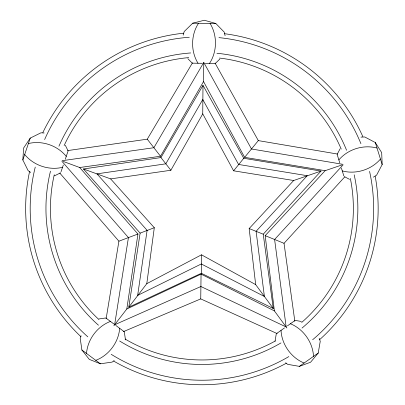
<?xml version="1.0" encoding="UTF-8"?>
<svg xmlns="http://www.w3.org/2000/svg" width="405" height="405" viewBox="0 0 405 405"><rect width="100%" height="100%" fill="white"/><g stroke="black" fill="none" stroke-linecap="round" stroke-linejoin="round"><path stroke-width="0.61" d="M321.018 171.072L293.676 180.503L233.609 170.809L202.743 113.851L202.996 85.339L243.754 158.289L321.018 171.072L263.24 234.206L273.253 308.478L201.331 273.289L128.795 307.213L140.125 233.128L83.476 168.991L160.952 157.565L202.996 85.339M123.459 331.619L200.743 298.895L201.062 274.124L126.816 308.985L113.866 325.767M341.734 165.032L325.149 170.677L244.635 157.343L203.538 81.557L203.786 62.441L153.885 147.719L62.107 160.709M273.253 308.478L255.666 284.609L201.493 254.816L201.331 273.289M30.739 172.403L28.122 170.657L22.837 159.945L23.617 148.022L30.248 138.09L40.966 132.805L44.099 133.007M128.795 307.213L146.797 283.657L154.3 227.721L110.646 178.899L83.476 168.991M126.816 308.985L137.953 234.014L79.679 167.518L63.246 161.448M106.12 318.76L118.913 241.188L59.818 173.117M275.035 341.162L276.311 333.725L284.492 327.939M285.682 362.733L287.616 364.343L299.386 366.363L310.594 362.222L318.229 353.038L320.249 341.263L319.16 338.317M86.518 353.443C87.576 339.425 97.286 326.415 110.428 321.413M119.672 328.313C118.614 342.336 108.904 355.342 95.762 360.349M183.171 35.159L184.199 31.529L192.75 23.191L204.328 20.25L215.825 23.49L224.162 32.046L225.094 35.701M22.837 159.945L30.248 138.09M61.059 171.69L63.322 165.017M65.276 159.266L68.101 150.928L65.321 145.289M81.111 335.836L80.18 338.175L81.896 349.996L89.292 359.372L100.389 363.796L112.21 362.08L114.185 360.526M198.521 23.267C190.831 35.038 190.623 51.268 198.005 63.236M209.542 63.383C217.232 51.612 217.439 35.382 210.058 23.414M340.068 148.827L337.142 154.396L339.755 162.805M360.971 137.123L364.743 136.971L375.313 142.535L381.692 152.634L382.163 164.572L376.604 175.142L373.415 177.157M110.646 178.899L170.875 170.257L202.743 113.851M79.679 167.518L160.507 156.259L203.538 81.557M67.716 150.579L147.263 139.183L192.486 62.821M233.609 170.809L243.754 158.289M244.635 157.343L258.314 140.611L337.542 154.052M294.82 321.185L284.032 243.314L344.852 176.788M343.081 164.891L274.605 239.482L286.168 326.992L286.897 327.994M61.899 161.271L128.431 237.603L114.62 324.785L200.9 286.507L286.168 326.992L274.382 310.883L265.179 235.654L325.149 170.677M255.666 284.609L249.161 228.552L293.676 180.503M219.814 59.069L215.313 63.458L205.294 63.327M338.858 159.904C347.956 149.182 363.457 144.367 377.025 148.043M380.452 159.059C371.355 169.781 355.848 174.595 342.281 170.92M287.469 325.838L295.154 320.401L301.35 321.464M299.386 366.363L318.229 353.038M146.797 283.657L201.493 254.816M54.488 175.841L60.689 172.783M140.125 233.128L154.3 227.721M118.913 241.188L137.953 234.014M98.957 318.958L105.801 317.96L113.835 323.954M28.396 143.552C42.059 140.226 57.429 145.441 66.248 156.391M62.542 167.321C48.883 170.642 33.509 165.427 24.69 154.477M192.75 23.191L215.825 23.49M202.257 63.291L192.238 63.16L187.849 58.659M342.888 164.324L251.475 148.979L203.786 62.441M249.161 228.552L263.24 234.206M265.179 235.654L284.032 243.314M200.743 298.895L277.157 333.599M201.062 274.124L274.382 310.883M344.549 176.722L349.555 179.359M290.446 323.732C303.451 329.073 312.822 342.326 313.521 356.37M304.099 363.032C291.094 357.691 281.718 344.437 281.024 330.394M115.779 325.407L124.294 331.766L125.469 339.856M81.896 349.996L100.389 363.796M170.875 170.257L160.952 157.565M147.263 139.183L160.507 156.259M215.07 63.114L258.314 140.611M375.313 142.535L382.163 164.572M341.38 168.024L343.82 175.881M375.207 176.398A176.251 176.251 0 0 1 319.687 339.613M286.203 363.285A176.251 176.251 0 0 1 113.78 361.138M80.873 336.621A176.251 176.251 0 0 1 29.595 171.436M42.819 132.643A176.251 176.251 0 0 1 183.632 33.2M224.593 33.716A176.251 176.251 0 0 1 362.855 136.672M369.568 171.391A171.72 171.72 0 0 1 312.64 339.749M288.846 356.587A171.72 171.72 0 0 1 111.193 354.304M87.814 336.839A171.72 171.72 0 0 1 35.25 167.093M44.626 139.568A171.72 171.72 0 0 1 189.297 37.245M218.943 37.624A171.72 171.72 0 0 1 360.916 143.669M354.178 174.803A155.955 155.955 0 0 1 302.019 328.08M280.959 342.939A155.955 155.955 0 0 1 119.647 341M98.455 325.205A155.955 155.955 0 0 1 50.488 171.153M58.933 146.205A155.955 155.955 0 0 1 190.649 52.954M216.928 53.273A155.955 155.955 0 0 1 346.584 150.28M350.35 178.448A151.46 151.46 0 0 1 301.684 322.451M275.466 340.899A151.46 151.46 0 0 1 125.099 339.041M98.855 319.499A151.46 151.46 0 0 1 54.255 174.763M64.122 145.608A151.46 151.46 0 0 1 188.74 57.616M219.475 58.062A151.46 151.46 0 0 1 341.223 149.081M147.111 230.334L137.654 295.387L201.31 263.964L264.399 296.495L256.097 231.29L307.243 175.699L238.58 164.46L202.768 99.503L165.812 163.822L96.957 173.856L147.111 230.334"/></g></svg>
